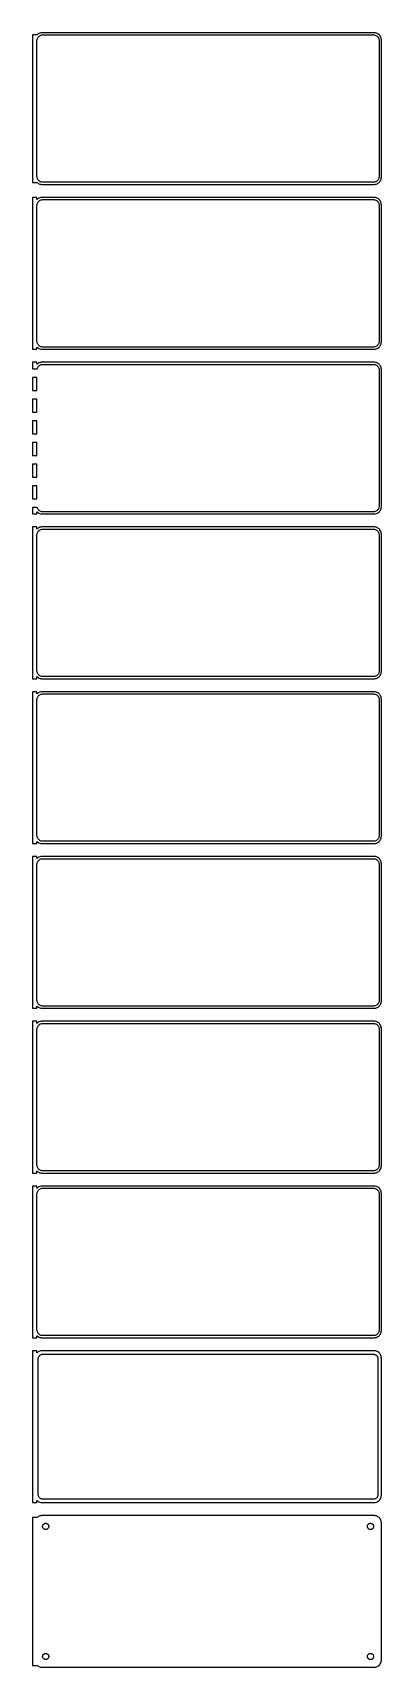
# Model space of a CAD drawing. Header units: metres. Extents: x -122 to 120, y 1088 to 2218.
import ezdxf

# ---------------------------------------------------------------- set-up
doc = ezdxf.new("R2010")
doc.units = ezdxf.units.M

msp = doc.modelspace()

# ---------------------------------------------------------------- linework, layer by layer
for p, q in [((-118.5, 2217.06), (-121.5, 2217.06)), ((-121.5, 2217.06), (-121.5, 2114.94)), ((-118.187, 2217.35), (-118.5, 2217.06)), ((-117.679, 2217.72), (-118.187, 2217.35)), ((-117.129, 2218.02), (-117.679, 2217.72)), ((-116.545, 2218.26), (-117.129, 2218.02)), ((-115.937, 2218.41), (-116.545, 2218.26)), ((-116.203, 2216.62), (-115.736, 2216.8)), ((-115.314, 2218.49), (-115.937, 2218.41)), ((-115.736, 2216.8), (-115.25, 2216.93)), ((115.314, 2218.49), (-115.314, 2218.49)), ((-115.25, 2216.93), (-114.751, 2216.99)), ((-114.751, 2216.99), (114.751, 2216.99)), ((114.751, 2216.99), (115.25, 2216.93)), ((115.25, 2216.93), (115.736, 2216.8)), ((115.937, 2218.41), (115.314, 2218.49)), ((115.736, 2216.8), (116.203, 2216.62)), ((116.545, 2218.26), (115.937, 2218.41)), ((117.129, 2218.02), (116.545, 2218.26)), ((117.679, 2217.72), (117.129, 2218.02)), ((118.187, 2217.35), (117.679, 2217.72)), ((118.645, 2216.92), (118.187, 2217.35)), ((119.045, 2216.44), (118.645, 2216.92)), ((-118.5, 2213), (-118.468, 2213.5)), ((-118.5, 2119), (-118.5, 2213)), ((-118.468, 2213.5), (-118.374, 2213.99)), ((-118.374, 2213.99), (-118.219, 2214.47)), ((-118.219, 2214.47), (-118.005, 2214.93)), ((-118.005, 2214.93), (-117.736, 2215.35)), ((-117.736, 2215.35), (-117.416, 2215.74)), ((-117.416, 2215.74), (-117.05, 2216.08)), ((-117.05, 2216.08), (-116.643, 2216.38)), ((-116.643, 2216.38), (-116.203, 2216.62)), ((116.203, 2216.62), (116.643, 2216.38)), ((116.643, 2216.38), (117.05, 2216.08)), ((117.05, 2216.08), (117.416, 2215.74)), ((117.416, 2215.74), (117.736, 2215.35)), ((117.736, 2215.35), (118.005, 2214.93)), ((118.005, 2214.93), (118.219, 2214.47)), ((118.219, 2214.47), (118.374, 2213.99)), ((118.374, 2213.99), (118.468, 2213.5)), ((118.468, 2213.5), (118.5, 2213)), ((118.5, 2213), (118.5, 2119)), ((119.382, 2215.91), (119.045, 2216.44)), ((119.649, 2215.34), (119.382, 2215.91)), ((119.843, 2214.74), (119.649, 2215.34)), ((119.961, 2214.13), (119.843, 2214.74)), ((120, 2213.5), (119.961, 2214.13)), ((120, 2118.5), (120, 2213.5)), ((-121.5, 2114.94), (-118.5, 2114.94)), ((-118.468, 2118.5), (-118.5, 2119)), ((-118.5, 2114.94), (-118.187, 2114.65)), ((-118.374, 2118.01), (-118.468, 2118.5)), ((-118.219, 2117.53), (-118.374, 2118.01)), ((-118.005, 2117.07), (-118.219, 2117.53)), ((-117.736, 2116.65), (-118.005, 2117.07)), ((-117.416, 2116.26), (-117.736, 2116.65)), ((-117.05, 2115.92), (-117.416, 2116.26)), ((-116.643, 2115.62), (-117.05, 2115.92)), ((-116.203, 2115.38), (-116.643, 2115.62)), ((-115.736, 2115.2), (-116.203, 2115.38)), ((-115.25, 2115.07), (-115.736, 2115.2)), ((-114.751, 2115.01), (-115.25, 2115.07)), ((114.751, 2115.01), (-114.751, 2115.01)), ((115.25, 2115.07), (114.751, 2115.01)), ((115.736, 2115.2), (115.25, 2115.07)), ((116.203, 2115.38), (115.736, 2115.2)), ((116.643, 2115.62), (116.203, 2115.38)), ((117.05, 2115.92), (116.643, 2115.62)), ((117.416, 2116.26), (117.05, 2115.92)), ((117.736, 2116.65), (117.416, 2116.26)), ((118.005, 2117.07), (117.736, 2116.65)), ((118.219, 2117.53), (118.005, 2117.07)), ((118.187, 2114.65), (118.645, 2115.08)), ((118.374, 2118.01), (118.219, 2117.53)), ((118.468, 2118.5), (118.374, 2118.01)), ((118.5, 2119), (118.468, 2118.5)), ((118.645, 2115.08), (119.045, 2115.56)), ((119.045, 2115.56), (119.382, 2116.09)), ((119.382, 2116.09), (119.649, 2116.66)), ((119.649, 2116.66), (119.843, 2117.26)), ((119.843, 2117.26), (119.961, 2117.87)), ((119.961, 2117.87), (120, 2118.5)), ((-118.5, 2104.47), (-121.5, 2104.47)), ((-121.5, 2104.47), (-121.5, 1999.53)), ((-118.5, 2103.06), (-118.5, 2104.47)), ((-118.187, 2114.65), (-117.679, 2114.28)), ((-117.679, 2103.72), (-118.187, 2103.35)), ((-117.679, 2114.28), (-117.129, 2113.98)), ((-117.129, 2104.02), (-117.679, 2103.72)), ((-117.129, 2113.98), (-116.545, 2113.74)), ((-116.545, 2104.26), (-117.129, 2104.02)), ((-116.545, 2113.74), (-115.937, 2113.59)), ((-115.937, 2104.41), (-116.545, 2104.26)), ((-115.937, 2113.59), (-115.314, 2113.51)), ((-115.314, 2104.49), (-115.937, 2104.41)), ((-115.314, 2113.51), (115.314, 2113.51)), ((115.314, 2104.49), (-115.314, 2104.49)), ((115.314, 2113.51), (115.937, 2113.59)), ((115.937, 2104.41), (115.314, 2104.49)), ((115.937, 2113.59), (116.545, 2113.74)), ((116.545, 2104.26), (115.937, 2104.41)), ((116.545, 2113.74), (117.129, 2113.98)), ((117.129, 2104.02), (116.545, 2104.26)), ((117.129, 2113.98), (117.679, 2114.28)), ((117.679, 2103.72), (117.129, 2104.02)), ((117.679, 2114.28), (118.187, 2114.65)), ((118.187, 2103.35), (117.679, 2103.72)), ((-118.187, 2103.35), (-118.5, 2103.06)), ((-118.5, 2099), (-118.468, 2099.5)), ((-118.5, 2005), (-118.5, 2099)), ((-118.468, 2099.5), (-118.374, 2099.99)), ((-118.374, 2099.99), (-118.219, 2100.47)), ((-118.219, 2100.47), (-118.005, 2100.93)), ((-118.005, 2100.93), (-117.736, 2101.35)), ((-117.736, 2101.35), (-117.416, 2101.74)), ((-117.416, 2101.74), (-117.05, 2102.08)), ((-117.05, 2102.08), (-116.643, 2102.38)), ((-116.643, 2102.38), (-116.203, 2102.62)), ((-116.203, 2102.62), (-115.736, 2102.8)), ((-115.736, 2102.8), (-115.25, 2102.93)), ((-115.25, 2102.93), (-114.751, 2102.99)), ((-114.751, 2102.99), (114.751, 2102.99)), ((114.751, 2102.99), (115.25, 2102.93)), ((115.25, 2102.93), (115.736, 2102.8)), ((115.736, 2102.8), (116.203, 2102.62)), ((116.203, 2102.62), (116.643, 2102.38)), ((116.643, 2102.38), (117.05, 2102.08)), ((117.05, 2102.08), (117.416, 2101.74)), ((117.416, 2101.74), (117.736, 2101.35)), ((117.736, 2101.35), (118.005, 2100.93)), ((118.005, 2100.93), (118.219, 2100.47)), ((118.645, 2102.92), (118.187, 2103.35)), ((118.219, 2100.47), (118.374, 2099.99)), ((118.374, 2099.99), (118.468, 2099.5)), ((118.468, 2099.5), (118.5, 2099)), ((118.5, 2099), (118.5, 2005)), ((119.045, 2102.44), (118.645, 2102.92)), ((119.382, 2101.91), (119.045, 2102.44)), ((119.649, 2101.34), (119.382, 2101.91)), ((119.843, 2100.74), (119.649, 2101.34)), ((119.961, 2100.13), (119.843, 2100.74)), ((120, 2099.5), (119.961, 2100.13)), ((120, 2004.5), (120, 2099.5)), ((-118.468, 2004.5), (-118.5, 2005)), ((-118.374, 2004.01), (-118.468, 2004.5)), ((-118.219, 2003.53), (-118.374, 2004.01)), ((-118.005, 2003.07), (-118.219, 2003.53)), ((-117.736, 2002.65), (-118.005, 2003.07)), ((-117.416, 2002.26), (-117.736, 2002.65)), ((-117.05, 2001.92), (-117.416, 2002.26)), ((-116.643, 2001.62), (-117.05, 2001.92)), ((117.05, 2001.92), (116.643, 2001.62)), ((117.416, 2002.26), (117.05, 2001.92)), ((117.736, 2002.65), (117.416, 2002.26)), ((118.005, 2003.07), (117.736, 2002.65)), ((118.219, 2003.53), (118.005, 2003.07)), ((118.374, 2004.01), (118.219, 2003.53)), ((118.468, 2004.5), (118.374, 2004.01)), ((118.5, 2005), (118.468, 2004.5)), ((119.045, 2001.56), (119.382, 2002.09)), ((119.382, 2002.09), (119.649, 2002.66)), ((119.649, 2002.66), (119.843, 2003.26)), ((119.843, 2003.26), (119.961, 2003.87)), ((119.961, 2003.87), (120, 2004.5)), ((-121.5, 1999.53), (-118.5, 1999.53)), ((-118.5, 1999.53), (-118.5, 2000.94)), ((-118.5, 2000.94), (-118.187, 2000.65)), ((-118.187, 2000.65), (-117.679, 2000.28)), ((-117.679, 2000.28), (-117.129, 1999.98)), ((-117.129, 1999.98), (-116.545, 1999.74)), ((-116.203, 2001.38), (-116.643, 2001.62)), ((-116.545, 1999.74), (-115.937, 1999.59)), ((-115.736, 2001.2), (-116.203, 2001.38)), ((-115.937, 1999.59), (-115.314, 1999.51)), ((-115.25, 2001.07), (-115.736, 2001.2)), ((-115.314, 1999.51), (115.314, 1999.51)), ((-114.751, 2001.01), (-115.25, 2001.07)), ((114.751, 2001.01), (-114.751, 2001.01)), ((115.25, 2001.07), (114.751, 2001.01)), ((115.736, 2001.2), (115.25, 2001.07)), ((115.314, 1999.51), (115.937, 1999.59)), ((116.203, 2001.38), (115.736, 2001.2)), ((115.937, 1999.59), (116.545, 1999.74)), ((116.643, 2001.62), (116.203, 2001.38)), ((116.545, 1999.74), (117.129, 1999.98)), ((117.129, 1999.98), (117.679, 2000.28)), ((117.679, 2000.28), (118.187, 2000.65)), ((118.187, 2000.65), (118.645, 2001.08)), ((118.645, 2001.08), (119.045, 2001.56)), ((-118.5, 1990.49), (-121.5, 1990.49)), ((-121.5, 1990.49), (-121.5, 1985.99)), ((-121.5, 1985.99), (-118.374, 1985.99)), ((-118.5, 1980.01), (-121.5, 1980.01)), ((-121.5, 1980.01), (-121.5, 1970.99)), ((-118.5, 1989.06), (-118.5, 1990.49)), ((-118.187, 1989.35), (-118.5, 1989.06)), ((-118.5, 1970.99), (-118.5, 1980.01)), ((-118.374, 1985.99), (-118.219, 1986.47)), ((-118.374, 1985.99), (-118.374, 1985.99)), ((-118.219, 1986.47), (-118.005, 1986.93)), ((-117.679, 1989.72), (-118.187, 1989.35)), ((-118.005, 1986.93), (-117.736, 1987.35)), ((-117.736, 1987.35), (-117.416, 1987.74)), ((-117.129, 1990.02), (-117.679, 1989.72)), ((-117.416, 1987.74), (-117.05, 1988.08)), ((-116.545, 1990.26), (-117.129, 1990.02)), ((-117.05, 1988.08), (-116.643, 1988.38)), ((-116.643, 1988.38), (-116.203, 1988.62)), ((-115.937, 1990.41), (-116.545, 1990.26)), ((-116.203, 1988.62), (-115.736, 1988.8)), ((-115.314, 1990.49), (-115.937, 1990.41)), ((-115.736, 1988.8), (-115.25, 1988.93)), ((115.314, 1990.49), (-115.314, 1990.49)), ((-115.25, 1988.93), (-114.751, 1988.99)), ((-114.751, 1988.99), (114.751, 1988.99)), ((114.751, 1988.99), (115.25, 1988.93)), ((115.25, 1988.93), (115.736, 1988.8)), ((115.937, 1990.41), (115.314, 1990.49)), ((115.736, 1988.8), (116.203, 1988.62)), ((116.545, 1990.26), (115.937, 1990.41)), ((116.203, 1988.62), (116.643, 1988.38)), ((117.129, 1990.02), (116.545, 1990.26)), ((116.643, 1988.38), (117.05, 1988.08)), ((117.05, 1988.08), (117.416, 1987.74)), ((117.679, 1989.72), (117.129, 1990.02)), ((117.416, 1987.74), (117.736, 1987.35)), ((118.187, 1989.35), (117.679, 1989.72)), ((117.736, 1987.35), (118.005, 1986.93)), ((118.005, 1986.93), (118.219, 1986.47)), ((118.645, 1988.92), (118.187, 1989.35)), ((118.219, 1986.47), (118.374, 1985.99)), ((118.374, 1985.99), (118.468, 1985.5)), ((118.468, 1985.5), (118.5, 1985)), ((118.5, 1985), (118.5, 1891)), ((119.045, 1988.44), (118.645, 1988.92)), ((119.382, 1987.91), (119.045, 1988.44)), ((119.649, 1987.34), (119.382, 1987.91)), ((119.843, 1986.74), (119.649, 1987.34)), ((119.961, 1986.13), (119.843, 1986.74)), ((120, 1985.5), (119.961, 1986.13)), ((120, 1890.5), (120, 1985.5)), ((-121.5, 1970.99), (-118.5, 1970.99)), ((-118.5, 1965.01), (-121.5, 1965.01)), ((-121.5, 1965.01), (-121.5, 1955.99)), ((-118.5, 1955.99), (-118.5, 1965.01)), ((-121.5, 1955.99), (-118.5, 1955.99)), ((-118.5, 1950.01), (-121.5, 1950.01)), ((-121.5, 1950.01), (-121.5, 1940.99)), ((-118.5, 1940.99), (-118.5, 1950.01)), ((-121.5, 1940.99), (-118.5, 1940.99)), ((-118.5, 1935.01), (-121.5, 1935.01)), ((-121.5, 1935.01), (-121.5, 1925.99)), ((-118.5, 1925.99), (-118.5, 1935.01)), ((-121.5, 1925.99), (-118.5, 1925.99)), ((-118.5, 1920.01), (-121.5, 1920.01)), ((-121.5, 1920.01), (-121.5, 1910.99)), ((-118.5, 1910.99), (-118.5, 1920.01)), ((-121.5, 1910.99), (-118.5, 1910.99)), ((-118.5, 1905.01), (-121.5, 1905.01)), ((-121.5, 1905.01), (-121.5, 1895.99)), ((-118.5, 1895.99), (-118.5, 1905.01)), ((-121.5, 1895.99), (-118.5, 1895.99)), ((-118.374, 1890.01), (-121.5, 1890.01)), ((-121.5, 1890.01), (-121.5, 1885.51)), ((-118.219, 1889.53), (-118.374, 1890.01)), ((-118.374, 1890.01), (-118.374, 1890.01)), ((-118.005, 1889.07), (-118.219, 1889.53)), ((-117.736, 1888.65), (-118.005, 1889.07)), ((118.005, 1889.07), (117.736, 1888.65)), ((118.219, 1889.53), (118.005, 1889.07)), ((118.374, 1890.01), (118.219, 1889.53)), ((118.468, 1890.5), (118.374, 1890.01)), ((118.5, 1891), (118.468, 1890.5)), ((119.649, 1888.66), (119.843, 1889.26)), ((119.843, 1889.26), (119.961, 1889.87)), ((119.961, 1889.87), (120, 1890.5)), ((-121.5, 1885.51), (-118.5, 1885.51)), ((-118.5, 1886.94), (-118.187, 1886.65)), ((-118.5, 1885.51), (-118.5, 1886.94)), ((-118.187, 1886.65), (-117.679, 1886.28)), ((-117.416, 1888.26), (-117.736, 1888.65)), ((-117.679, 1886.28), (-117.129, 1885.98)), ((-117.05, 1887.92), (-117.416, 1888.26)), ((-117.129, 1885.98), (-116.545, 1885.74)), ((-116.643, 1887.62), (-117.05, 1887.92)), ((-116.203, 1887.38), (-116.643, 1887.62)), ((-116.545, 1885.74), (-115.937, 1885.59)), ((-115.736, 1887.2), (-116.203, 1887.38)), ((-115.937, 1885.59), (-115.314, 1885.51)), ((-115.25, 1887.07), (-115.736, 1887.2)), ((-115.314, 1885.51), (115.314, 1885.51)), ((-114.751, 1887.01), (-115.25, 1887.07)), ((114.751, 1887.01), (-114.751, 1887.01)), ((115.25, 1887.07), (114.751, 1887.01)), ((115.736, 1887.2), (115.25, 1887.07)), ((115.314, 1885.51), (115.937, 1885.59)), ((116.203, 1887.38), (115.736, 1887.2)), ((115.937, 1885.59), (116.545, 1885.74)), ((116.643, 1887.62), (116.203, 1887.38)), ((116.545, 1885.74), (117.129, 1885.98)), ((117.05, 1887.92), (116.643, 1887.62)), ((117.416, 1888.26), (117.05, 1887.92)), ((117.129, 1885.98), (117.679, 1886.28)), ((117.736, 1888.65), (117.416, 1888.26)), ((117.679, 1886.28), (118.187, 1886.65)), ((118.187, 1886.65), (118.645, 1887.08)), ((118.645, 1887.08), (119.045, 1887.56)), ((119.045, 1887.56), (119.382, 1888.09)), ((119.382, 1888.09), (119.649, 1888.66)), ((-118.5, 1876.49), (-121.5, 1876.49)), ((-121.5, 1876.49), (-121.5, 1771.51)), ((-118.5, 1875.06), (-118.5, 1876.49)), ((-118.187, 1875.35), (-118.5, 1875.06)), ((-118.5, 1871), (-118.468, 1871.5)), ((-118.5, 1777), (-118.5, 1871)), ((-118.468, 1871.5), (-118.374, 1871.99)), ((-118.374, 1871.99), (-118.219, 1872.47)), ((-118.219, 1872.47), (-118.005, 1872.93)), ((-117.679, 1875.72), (-118.187, 1875.35)), ((-118.005, 1872.93), (-117.736, 1873.35)), ((-117.736, 1873.35), (-117.416, 1873.74)), ((-117.129, 1876.02), (-117.679, 1875.72)), ((-117.416, 1873.74), (-117.05, 1874.08)), ((-116.545, 1876.26), (-117.129, 1876.02)), ((-117.05, 1874.08), (-116.643, 1874.38)), ((-116.643, 1874.38), (-116.203, 1874.62)), ((-115.937, 1876.41), (-116.545, 1876.26)), ((-116.203, 1874.62), (-115.736, 1874.8)), ((-115.314, 1876.49), (-115.937, 1876.41)), ((-115.736, 1874.8), (-115.25, 1874.93)), ((115.314, 1876.49), (-115.314, 1876.49)), ((-115.25, 1874.93), (-114.751, 1874.99)), ((-114.751, 1874.99), (114.751, 1874.99)), ((114.751, 1874.99), (115.25, 1874.93)), ((115.25, 1874.93), (115.736, 1874.8)), ((115.937, 1876.41), (115.314, 1876.49)), ((115.736, 1874.8), (116.203, 1874.62)), ((116.545, 1876.26), (115.937, 1876.41)), ((116.203, 1874.62), (116.643, 1874.38)), ((117.129, 1876.02), (116.545, 1876.26)), ((116.643, 1874.38), (117.05, 1874.08)), ((117.05, 1874.08), (117.416, 1873.74)), ((117.679, 1875.72), (117.129, 1876.02)), ((117.416, 1873.74), (117.736, 1873.35)), ((118.187, 1875.35), (117.679, 1875.72)), ((117.736, 1873.35), (118.005, 1872.93)), ((118.005, 1872.93), (118.219, 1872.47)), ((118.645, 1874.92), (118.187, 1875.35)), ((118.219, 1872.47), (118.374, 1871.99)), ((118.374, 1871.99), (118.468, 1871.5)), ((118.468, 1871.5), (118.5, 1871)), ((118.5, 1871), (118.5, 1777)), ((119.045, 1874.44), (118.645, 1874.92)), ((119.382, 1873.91), (119.045, 1874.44)), ((119.649, 1873.34), (119.382, 1873.91)), ((119.843, 1872.74), (119.649, 1873.34)), ((119.961, 1872.13), (119.843, 1872.74)), ((120, 1871.5), (119.961, 1872.13)), ((120, 1776.5), (120, 1871.5)), ((-118.468, 1776.5), (-118.5, 1777)), ((-118.374, 1776.01), (-118.468, 1776.5)), ((-118.219, 1775.53), (-118.374, 1776.01)), ((118.374, 1776.01), (118.219, 1775.53)), ((118.468, 1776.5), (118.374, 1776.01)), ((118.5, 1777), (118.468, 1776.5)), ((119.843, 1775.26), (119.961, 1775.87)), ((119.961, 1775.87), (120, 1776.5)), ((-121.5, 1771.51), (-118.5, 1771.51)), ((-118.5, 1772.94), (-118.187, 1772.65)), ((-118.5, 1771.51), (-118.5, 1772.94)), ((-118.005, 1775.07), (-118.219, 1775.53)), ((-118.187, 1772.65), (-117.679, 1772.28)), ((-117.736, 1774.65), (-118.005, 1775.07)), ((-117.416, 1774.26), (-117.736, 1774.65)), ((-117.679, 1772.28), (-117.129, 1771.98)), ((-117.05, 1773.92), (-117.416, 1774.26)), ((-117.129, 1771.98), (-116.545, 1771.74)), ((-116.643, 1773.62), (-117.05, 1773.92)), ((-116.203, 1773.38), (-116.643, 1773.62)), ((-116.545, 1771.74), (-115.937, 1771.59)), ((-115.736, 1773.2), (-116.203, 1773.38)), ((-115.937, 1771.59), (-115.314, 1771.51)), ((-115.25, 1773.07), (-115.736, 1773.2)), ((-115.314, 1771.51), (115.314, 1771.51)), ((-114.751, 1773.01), (-115.25, 1773.07)), ((114.751, 1773.01), (-114.751, 1773.01)), ((115.25, 1773.07), (114.751, 1773.01)), ((115.736, 1773.2), (115.25, 1773.07)), ((115.314, 1771.51), (115.937, 1771.59)), ((116.203, 1773.38), (115.736, 1773.2)), ((115.937, 1771.59), (116.545, 1771.74)), ((116.643, 1773.62), (116.203, 1773.38)), ((116.545, 1771.74), (117.129, 1771.98)), ((117.05, 1773.92), (116.643, 1773.62)), ((117.416, 1774.26), (117.05, 1773.92)), ((117.129, 1771.98), (117.679, 1772.28)), ((117.736, 1774.65), (117.416, 1774.26)), ((117.679, 1772.28), (118.187, 1772.65)), ((118.005, 1775.07), (117.736, 1774.65)), ((118.219, 1775.53), (118.005, 1775.07)), ((118.187, 1772.65), (118.645, 1773.08)), ((118.645, 1773.08), (119.045, 1773.56)), ((119.045, 1773.56), (119.382, 1774.09)), ((119.382, 1774.09), (119.649, 1774.66)), ((119.649, 1774.66), (119.843, 1775.26)), ((-118.5, 1762.49), (-121.5, 1762.49)), ((-121.5, 1762.49), (-121.5, 1657.51)), ((-118.5, 1761.06), (-118.5, 1762.49)), ((-118.187, 1761.35), (-118.5, 1761.06)), ((-118.5, 1757), (-118.468, 1757.5)), ((-118.5, 1663), (-118.5, 1757)), ((-118.468, 1757.5), (-118.374, 1757.99)), ((-118.374, 1757.99), (-118.219, 1758.47)), ((-118.219, 1758.47), (-118.005, 1758.93)), ((-117.679, 1761.72), (-118.187, 1761.35)), ((-118.005, 1758.93), (-117.736, 1759.35)), ((-117.736, 1759.35), (-117.416, 1759.74)), ((-117.129, 1762.02), (-117.679, 1761.72)), ((-117.416, 1759.74), (-117.05, 1760.08)), ((-116.545, 1762.26), (-117.129, 1762.02)), ((-117.05, 1760.08), (-116.643, 1760.38)), ((-116.643, 1760.38), (-116.203, 1760.62)), ((-115.937, 1762.41), (-116.545, 1762.26)), ((-116.203, 1760.62), (-115.736, 1760.8)), ((-115.314, 1762.49), (-115.937, 1762.41)), ((-115.736, 1760.8), (-115.25, 1760.93)), ((115.314, 1762.49), (-115.314, 1762.49)), ((-115.25, 1760.93), (-114.751, 1760.99)), ((-114.751, 1760.99), (114.751, 1760.99)), ((114.751, 1760.99), (115.25, 1760.93)), ((115.25, 1760.93), (115.736, 1760.8)), ((115.937, 1762.41), (115.314, 1762.49)), ((115.736, 1760.8), (116.203, 1760.62)), ((116.545, 1762.26), (115.937, 1762.41)), ((116.203, 1760.62), (116.643, 1760.38)), ((117.129, 1762.02), (116.545, 1762.26)), ((116.643, 1760.38), (117.05, 1760.08)), ((117.05, 1760.08), (117.416, 1759.74)), ((117.679, 1761.72), (117.129, 1762.02)), ((117.416, 1759.74), (117.736, 1759.35)), ((118.187, 1761.35), (117.679, 1761.72)), ((117.736, 1759.35), (118.005, 1758.93)), ((118.005, 1758.93), (118.219, 1758.47)), ((118.645, 1760.92), (118.187, 1761.35)), ((118.219, 1758.47), (118.374, 1757.99)), ((118.374, 1757.99), (118.468, 1757.5)), ((118.468, 1757.5), (118.5, 1757)), ((118.5, 1757), (118.5, 1663)), ((119.045, 1760.44), (118.645, 1760.92)), ((119.382, 1759.91), (119.045, 1760.44)), ((119.649, 1759.34), (119.382, 1759.91)), ((119.843, 1758.74), (119.649, 1759.34)), ((119.961, 1758.13), (119.843, 1758.74)), ((120, 1757.5), (119.961, 1758.13)), ((120, 1662.5), (120, 1757.5)), ((-118.468, 1662.5), (-118.5, 1663)), ((118.5, 1663), (118.468, 1662.5)), ((-121.5, 1657.51), (-118.5, 1657.51)), ((-118.5, 1658.94), (-118.187, 1658.65)), ((-118.5, 1657.51), (-118.5, 1658.94)), ((-118.374, 1662.01), (-118.468, 1662.5)), ((-118.219, 1661.53), (-118.374, 1662.01)), ((-118.005, 1661.07), (-118.219, 1661.53)), ((-118.187, 1658.65), (-117.679, 1658.28)), ((-117.736, 1660.65), (-118.005, 1661.07)), ((-117.416, 1660.26), (-117.736, 1660.65)), ((-117.679, 1658.28), (-117.129, 1657.98)), ((-117.05, 1659.92), (-117.416, 1660.26)), ((-117.129, 1657.98), (-116.545, 1657.74)), ((-116.643, 1659.62), (-117.05, 1659.92)), ((-116.203, 1659.38), (-116.643, 1659.62)), ((-116.545, 1657.74), (-115.937, 1657.59)), ((-115.736, 1659.2), (-116.203, 1659.38)), ((-115.937, 1657.59), (-115.314, 1657.51)), ((-115.25, 1659.07), (-115.736, 1659.2)), ((-115.314, 1657.51), (115.314, 1657.51)), ((-114.751, 1659.01), (-115.25, 1659.07)), ((114.751, 1659.01), (-114.751, 1659.01)), ((115.25, 1659.07), (114.751, 1659.01)), ((115.736, 1659.2), (115.25, 1659.07)), ((115.314, 1657.51), (115.937, 1657.59)), ((116.203, 1659.38), (115.736, 1659.2)), ((115.937, 1657.59), (116.545, 1657.74)), ((116.643, 1659.62), (116.203, 1659.38)), ((116.545, 1657.74), (117.129, 1657.98)), ((117.05, 1659.92), (116.643, 1659.62)), ((117.416, 1660.26), (117.05, 1659.92)), ((117.129, 1657.98), (117.679, 1658.28)), ((117.736, 1660.65), (117.416, 1660.26)), ((117.679, 1658.28), (118.187, 1658.65)), ((118.005, 1661.07), (117.736, 1660.65)), ((118.219, 1661.53), (118.005, 1661.07)), ((118.187, 1658.65), (118.645, 1659.08)), ((118.374, 1662.01), (118.219, 1661.53)), ((118.468, 1662.5), (118.374, 1662.01)), ((118.645, 1659.08), (119.045, 1659.56)), ((119.045, 1659.56), (119.382, 1660.09)), ((119.382, 1660.09), (119.649, 1660.66)), ((119.649, 1660.66), (119.843, 1661.26)), ((119.843, 1661.26), (119.961, 1661.87)), ((119.961, 1661.87), (120, 1662.5)), ((-118.5, 1648.49), (-121.5, 1648.49)), ((-121.5, 1648.49), (-121.5, 1543.51)), ((-118.5, 1647.06), (-118.5, 1648.49)), ((-118.187, 1647.35), (-118.5, 1647.06)), ((-118.5, 1643), (-118.468, 1643.5)), ((-118.5, 1549), (-118.5, 1643)), ((-118.468, 1643.5), (-118.374, 1643.99)), ((-118.374, 1643.99), (-118.219, 1644.47)), ((-118.219, 1644.47), (-118.005, 1644.93)), ((-117.679, 1647.72), (-118.187, 1647.35)), ((-118.005, 1644.93), (-117.736, 1645.35)), ((-117.736, 1645.35), (-117.416, 1645.74)), ((-117.129, 1648.02), (-117.679, 1647.72)), ((-117.416, 1645.74), (-117.05, 1646.08)), ((-116.545, 1648.26), (-117.129, 1648.02)), ((-117.05, 1646.08), (-116.643, 1646.38)), ((-116.643, 1646.38), (-116.203, 1646.62)), ((-115.937, 1648.41), (-116.545, 1648.26)), ((-116.203, 1646.62), (-115.736, 1646.8)), ((-115.314, 1648.49), (-115.937, 1648.41)), ((-115.736, 1646.8), (-115.25, 1646.93)), ((115.314, 1648.49), (-115.314, 1648.49)), ((-115.25, 1646.93), (-114.751, 1646.99)), ((-114.751, 1646.99), (114.751, 1646.99)), ((114.751, 1646.99), (115.25, 1646.93)), ((115.25, 1646.93), (115.736, 1646.8)), ((115.937, 1648.41), (115.314, 1648.49)), ((115.736, 1646.8), (116.203, 1646.62)), ((116.545, 1648.26), (115.937, 1648.41)), ((116.203, 1646.62), (116.643, 1646.38)), ((117.129, 1648.02), (116.545, 1648.26)), ((116.643, 1646.38), (117.05, 1646.08)), ((117.05, 1646.08), (117.416, 1645.74)), ((117.679, 1647.72), (117.129, 1648.02)), ((117.416, 1645.74), (117.736, 1645.35)), ((118.187, 1647.35), (117.679, 1647.72)), ((117.736, 1645.35), (118.005, 1644.93)), ((118.005, 1644.93), (118.219, 1644.47)), ((118.645, 1646.92), (118.187, 1647.35)), ((118.219, 1644.47), (118.374, 1643.99)), ((118.374, 1643.99), (118.468, 1643.5)), ((118.468, 1643.5), (118.5, 1643)), ((118.5, 1643), (118.5, 1549)), ((119.045, 1646.44), (118.645, 1646.92)), ((119.382, 1645.91), (119.045, 1646.44)), ((119.649, 1645.34), (119.382, 1645.91)), ((119.843, 1644.74), (119.649, 1645.34)), ((119.961, 1644.13), (119.843, 1644.74)), ((120, 1643.5), (119.961, 1644.13)), ((120, 1548.5), (120, 1643.5)), ((-121.5, 1543.51), (-118.5, 1543.51)), ((-118.468, 1548.5), (-118.5, 1549)), ((-118.5, 1544.94), (-118.187, 1544.65)), ((-118.5, 1543.51), (-118.5, 1544.94)), ((-118.374, 1548.01), (-118.468, 1548.5)), ((-118.219, 1547.53), (-118.374, 1548.01)), ((-118.005, 1547.07), (-118.219, 1547.53)), ((-118.187, 1544.65), (-117.679, 1544.28)), ((-117.736, 1546.65), (-118.005, 1547.07)), ((-117.416, 1546.26), (-117.736, 1546.65)), ((-117.679, 1544.28), (-117.129, 1543.98)), ((-117.05, 1545.92), (-117.416, 1546.26)), ((-117.129, 1543.98), (-116.545, 1543.74)), ((-116.643, 1545.62), (-117.05, 1545.92)), ((-116.203, 1545.38), (-116.643, 1545.62)), ((-116.545, 1543.74), (-115.937, 1543.59)), ((-115.736, 1545.2), (-116.203, 1545.38)), ((-115.937, 1543.59), (-115.314, 1543.51)), ((-115.25, 1545.07), (-115.736, 1545.2)), ((-115.314, 1543.51), (115.314, 1543.51)), ((-114.751, 1545.01), (-115.25, 1545.07)), ((114.751, 1545.01), (-114.751, 1545.01)), ((115.25, 1545.07), (114.751, 1545.01)), ((115.736, 1545.2), (115.25, 1545.07)), ((115.314, 1543.51), (115.937, 1543.59)), ((116.203, 1545.38), (115.736, 1545.2)), ((115.937, 1543.59), (116.545, 1543.74)), ((116.643, 1545.62), (116.203, 1545.38)), ((116.545, 1543.74), (117.129, 1543.98)), ((117.05, 1545.92), (116.643, 1545.62)), ((117.416, 1546.26), (117.05, 1545.92)), ((117.129, 1543.98), (117.679, 1544.28)), ((117.736, 1546.65), (117.416, 1546.26)), ((117.679, 1544.28), (118.187, 1544.65)), ((118.005, 1547.07), (117.736, 1546.65)), ((118.219, 1547.53), (118.005, 1547.07)), ((118.187, 1544.65), (118.645, 1545.08)), ((118.374, 1548.01), (118.219, 1547.53)), ((118.468, 1548.5), (118.374, 1548.01)), ((118.5, 1549), (118.468, 1548.5)), ((118.645, 1545.08), (119.045, 1545.56)), ((119.045, 1545.56), (119.382, 1546.09)), ((119.382, 1546.09), (119.649, 1546.66)), ((119.649, 1546.66), (119.843, 1547.26)), ((119.843, 1547.26), (119.961, 1547.87)), ((119.961, 1547.87), (120, 1548.5)), ((-118.5, 1534.49), (-121.5, 1534.49)), ((-121.5, 1534.49), (-121.5, 1429.51)), ((-118.5, 1533.06), (-118.5, 1534.49)), ((-118.187, 1533.35), (-118.5, 1533.06)), ((-118.5, 1529), (-118.468, 1529.5)), ((-118.5, 1435), (-118.5, 1529)), ((-118.468, 1529.5), (-118.374, 1529.99)), ((-118.374, 1529.99), (-118.219, 1530.47)), ((-118.219, 1530.47), (-118.005, 1530.93)), ((-117.679, 1533.72), (-118.187, 1533.35)), ((-118.005, 1530.93), (-117.736, 1531.35)), ((-117.736, 1531.35), (-117.416, 1531.74)), ((-117.129, 1534.02), (-117.679, 1533.72)), ((-117.416, 1531.74), (-117.05, 1532.08)), ((-116.545, 1534.26), (-117.129, 1534.02)), ((-117.05, 1532.08), (-116.643, 1532.38)), ((-116.643, 1532.38), (-116.203, 1532.62)), ((-115.937, 1534.41), (-116.545, 1534.26)), ((-116.203, 1532.62), (-115.736, 1532.8)), ((-115.314, 1534.49), (-115.937, 1534.41)), ((-115.736, 1532.8), (-115.25, 1532.93)), ((115.314, 1534.49), (-115.314, 1534.49)), ((-115.25, 1532.93), (-114.751, 1532.99)), ((-114.751, 1532.99), (114.751, 1532.99)), ((114.751, 1532.99), (115.25, 1532.93)), ((115.25, 1532.93), (115.736, 1532.8)), ((115.937, 1534.41), (115.314, 1534.49)), ((115.736, 1532.8), (116.203, 1532.62)), ((116.545, 1534.26), (115.937, 1534.41)), ((116.203, 1532.62), (116.643, 1532.38)), ((117.129, 1534.02), (116.545, 1534.26)), ((116.643, 1532.38), (117.05, 1532.08)), ((117.05, 1532.08), (117.416, 1531.74)), ((117.679, 1533.72), (117.129, 1534.02)), ((117.416, 1531.74), (117.736, 1531.35)), ((118.187, 1533.35), (117.679, 1533.72)), ((117.736, 1531.35), (118.005, 1530.93)), ((118.005, 1530.93), (118.219, 1530.47)), ((118.645, 1532.92), (118.187, 1533.35)), ((118.219, 1530.47), (118.374, 1529.99)), ((118.374, 1529.99), (118.468, 1529.5)), ((118.468, 1529.5), (118.5, 1529)), ((118.5, 1529), (118.5, 1435)), ((119.045, 1532.44), (118.645, 1532.92)), ((119.382, 1531.91), (119.045, 1532.44)), ((119.649, 1531.34), (119.382, 1531.91)), ((119.843, 1530.74), (119.649, 1531.34)), ((119.961, 1530.13), (119.843, 1530.74)), ((120, 1529.5), (119.961, 1530.13)), ((120, 1434.5), (120, 1529.5)), ((-121.5, 1429.51), (-118.5, 1429.51)), ((-118.468, 1434.5), (-118.5, 1435)), ((-118.5, 1430.94), (-118.187, 1430.65)), ((-118.5, 1429.51), (-118.5, 1430.94)), ((-118.374, 1434.01), (-118.468, 1434.5)), ((-118.219, 1433.53), (-118.374, 1434.01)), ((-118.005, 1433.07), (-118.219, 1433.53)), ((-118.187, 1430.65), (-117.679, 1430.28)), ((-117.736, 1432.65), (-118.005, 1433.07)), ((-117.416, 1432.26), (-117.736, 1432.65)), ((-117.679, 1430.28), (-117.129, 1429.98)), ((-117.05, 1431.92), (-117.416, 1432.26)), ((-117.129, 1429.98), (-116.545, 1429.74)), ((-116.643, 1431.62), (-117.05, 1431.92)), ((-116.203, 1431.38), (-116.643, 1431.62)), ((-116.545, 1429.74), (-115.937, 1429.59)), ((-115.736, 1431.2), (-116.203, 1431.38)), ((-115.937, 1429.59), (-115.314, 1429.51)), ((-115.25, 1431.07), (-115.736, 1431.2)), ((-115.314, 1429.51), (115.314, 1429.51)), ((-114.751, 1431.01), (-115.25, 1431.07)), ((114.751, 1431.01), (-114.751, 1431.01)), ((115.25, 1431.07), (114.751, 1431.01)), ((115.736, 1431.2), (115.25, 1431.07)), ((115.314, 1429.51), (115.937, 1429.59)), ((116.203, 1431.38), (115.736, 1431.2)), ((115.937, 1429.59), (116.545, 1429.74)), ((116.643, 1431.62), (116.203, 1431.38)), ((116.545, 1429.74), (117.129, 1429.98)), ((117.05, 1431.92), (116.643, 1431.62)), ((117.416, 1432.26), (117.05, 1431.92)), ((117.129, 1429.98), (117.679, 1430.28)), ((117.736, 1432.65), (117.416, 1432.26)), ((117.679, 1430.28), (118.187, 1430.65)), ((118.005, 1433.07), (117.736, 1432.65)), ((118.219, 1433.53), (118.005, 1433.07)), ((118.187, 1430.65), (118.645, 1431.08)), ((118.374, 1434.01), (118.219, 1433.53)), ((118.468, 1434.5), (118.374, 1434.01)), ((118.5, 1435), (118.468, 1434.5)), ((118.645, 1431.08), (119.045, 1431.56)), ((119.045, 1431.56), (119.382, 1432.09)), ((119.382, 1432.09), (119.649, 1432.66)), ((119.649, 1432.66), (119.843, 1433.26)), ((119.843, 1433.26), (119.961, 1433.87)), ((119.961, 1433.87), (120, 1434.5)), ((-118.5, 1420.49), (-121.5, 1420.49)), ((-121.5, 1420.49), (-121.5, 1315.51)), ((-118.5, 1419.06), (-118.5, 1420.49)), ((-118.187, 1419.35), (-118.5, 1419.06)), ((-118.5, 1415), (-118.468, 1415.5)), ((-118.5, 1321), (-118.5, 1415)), ((-118.468, 1415.5), (-118.374, 1415.99)), ((-118.374, 1415.99), (-118.219, 1416.47)), ((-118.219, 1416.47), (-118.005, 1416.93)), ((-117.679, 1419.72), (-118.187, 1419.35)), ((-118.005, 1416.93), (-117.736, 1417.35)), ((-117.736, 1417.35), (-117.416, 1417.74)), ((-117.129, 1420.02), (-117.679, 1419.72)), ((-117.416, 1417.74), (-117.05, 1418.08)), ((-116.545, 1420.26), (-117.129, 1420.02)), ((-117.05, 1418.08), (-116.643, 1418.38)), ((-116.643, 1418.38), (-116.203, 1418.62)), ((-115.937, 1420.41), (-116.545, 1420.26)), ((-116.203, 1418.62), (-115.736, 1418.8)), ((-115.314, 1420.49), (-115.937, 1420.41)), ((-115.736, 1418.8), (-115.25, 1418.93)), ((115.314, 1420.49), (-115.314, 1420.49)), ((-115.25, 1418.93), (-114.751, 1418.99)), ((-114.751, 1418.99), (114.751, 1418.99)), ((114.751, 1418.99), (115.25, 1418.93)), ((115.25, 1418.93), (115.736, 1418.8)), ((115.937, 1420.41), (115.314, 1420.49)), ((115.736, 1418.8), (116.203, 1418.62)), ((116.545, 1420.26), (115.937, 1420.41)), ((116.203, 1418.62), (116.643, 1418.38)), ((117.129, 1420.02), (116.545, 1420.26)), ((116.643, 1418.38), (117.05, 1418.08)), ((117.05, 1418.08), (117.416, 1417.74)), ((117.679, 1419.72), (117.129, 1420.02)), ((117.416, 1417.74), (117.736, 1417.35)), ((118.187, 1419.35), (117.679, 1419.72)), ((117.736, 1417.35), (118.005, 1416.93)), ((118.005, 1416.93), (118.219, 1416.47)), ((118.645, 1418.92), (118.187, 1419.35)), ((118.219, 1416.47), (118.374, 1415.99)), ((118.374, 1415.99), (118.468, 1415.5)), ((118.468, 1415.5), (118.5, 1415)), ((118.5, 1415), (118.5, 1321)), ((119.045, 1418.44), (118.645, 1418.92)), ((119.382, 1417.91), (119.045, 1418.44)), ((119.649, 1417.34), (119.382, 1417.91)), ((119.843, 1416.74), (119.649, 1417.34)), ((119.961, 1416.13), (119.843, 1416.74)), ((120, 1415.5), (119.961, 1416.13)), ((120, 1320.5), (120, 1415.5)), ((-121.5, 1315.51), (-118.5, 1315.51)), ((-118.468, 1320.5), (-118.5, 1321)), ((-118.5, 1316.94), (-118.187, 1316.65)), ((-118.5, 1315.51), (-118.5, 1316.94)), ((-118.374, 1320.01), (-118.468, 1320.5)), ((-118.219, 1319.53), (-118.374, 1320.01)), ((-118.005, 1319.07), (-118.219, 1319.53)), ((-118.187, 1316.65), (-117.679, 1316.28)), ((-117.736, 1318.65), (-118.005, 1319.07)), ((-117.416, 1318.26), (-117.736, 1318.65)), ((-117.679, 1316.28), (-117.129, 1315.98)), ((-117.05, 1317.92), (-117.416, 1318.26)), ((-117.129, 1315.98), (-116.545, 1315.74)), ((-116.643, 1317.62), (-117.05, 1317.92)), ((-116.203, 1317.38), (-116.643, 1317.62)), ((-116.545, 1315.74), (-115.937, 1315.59)), ((-115.736, 1317.2), (-116.203, 1317.38)), ((-115.937, 1315.59), (-115.314, 1315.51)), ((-115.25, 1317.07), (-115.736, 1317.2)), ((-115.314, 1315.51), (115.314, 1315.51)), ((-114.751, 1317.01), (-115.25, 1317.07)), ((114.751, 1317.01), (-114.751, 1317.01)), ((115.25, 1317.07), (114.751, 1317.01)), ((115.736, 1317.2), (115.25, 1317.07)), ((115.314, 1315.51), (115.937, 1315.59)), ((116.203, 1317.38), (115.736, 1317.2)), ((115.937, 1315.59), (116.545, 1315.74)), ((116.643, 1317.62), (116.203, 1317.38)), ((116.545, 1315.74), (117.129, 1315.98)), ((117.05, 1317.92), (116.643, 1317.62)), ((117.416, 1318.26), (117.05, 1317.92)), ((117.129, 1315.98), (117.679, 1316.28)), ((117.736, 1318.65), (117.416, 1318.26)), ((117.679, 1316.28), (118.187, 1316.65)), ((118.005, 1319.07), (117.736, 1318.65)), ((118.219, 1319.53), (118.005, 1319.07)), ((118.187, 1316.65), (118.645, 1317.08)), ((118.374, 1320.01), (118.219, 1319.53)), ((118.468, 1320.5), (118.374, 1320.01)), ((118.5, 1321), (118.468, 1320.5)), ((118.645, 1317.08), (119.045, 1317.56)), ((119.045, 1317.56), (119.382, 1318.09)), ((119.382, 1318.09), (119.649, 1318.66)), ((119.649, 1318.66), (119.843, 1319.26)), ((119.843, 1319.26), (119.961, 1319.87)), ((119.961, 1319.87), (120, 1320.5)), ((-118.5, 1306.48), (-121.5, 1306.48)), ((-121.5, 1306.48), (-121.5, 1201.52)), ((-118.5, 1305.06), (-118.5, 1306.48)), ((-118.187, 1305.35), (-118.5, 1305.06)), ((-117.679, 1305.72), (-118.187, 1305.35)), ((-117.129, 1306.02), (-117.679, 1305.72)), ((-117.613, 1301), (-117.588, 1301.39)), ((-117.613, 1207), (-117.613, 1301)), ((-117.588, 1301.39), (-117.515, 1301.77)), ((-117.515, 1301.77), (-117.394, 1302.15)), ((-117.394, 1302.15), (-117.228, 1302.5)), ((-117.228, 1302.5), (-117.018, 1302.83)), ((-116.545, 1306.26), (-117.129, 1306.02)), ((-117.018, 1302.83), (-116.769, 1303.13)), ((-116.769, 1303.13), (-116.484, 1303.4)), ((-115.937, 1306.41), (-116.545, 1306.26)), ((-116.484, 1303.4), (-116.168, 1303.63)), ((-116.168, 1303.63), (-115.825, 1303.82)), ((-115.314, 1306.49), (-115.937, 1306.41)), ((-115.825, 1303.82), (-115.462, 1303.96)), ((-115.462, 1303.96), (-115.083, 1304.06)), ((115.314, 1306.49), (-115.314, 1306.49)), ((-115.083, 1304.06), (-114.695, 1304.11)), ((-114.695, 1304.11), (114.695, 1304.11)), ((114.695, 1304.11), (115.083, 1304.06)), ((115.083, 1304.06), (115.462, 1303.96)), ((115.937, 1306.41), (115.314, 1306.49)), ((115.462, 1303.96), (115.825, 1303.82)), ((115.825, 1303.82), (116.168, 1303.63)), ((116.545, 1306.26), (115.937, 1306.41)), ((116.168, 1303.63), (116.484, 1303.4)), ((116.484, 1303.4), (116.769, 1303.13)), ((117.129, 1306.02), (116.545, 1306.26)), ((116.769, 1303.13), (117.018, 1302.83)), ((117.018, 1302.83), (117.228, 1302.5)), ((117.679, 1305.72), (117.129, 1306.02)), ((117.228, 1302.5), (117.394, 1302.15)), ((117.394, 1302.15), (117.515, 1301.77)), ((117.515, 1301.77), (117.588, 1301.39)), ((117.588, 1301.39), (117.613, 1301)), ((117.613, 1301), (117.613, 1207)), ((118.187, 1305.35), (117.679, 1305.72)), ((118.645, 1304.92), (118.187, 1305.35)), ((119.045, 1304.44), (118.645, 1304.92)), ((119.382, 1303.91), (119.045, 1304.44)), ((119.649, 1303.34), (119.382, 1303.91)), ((119.843, 1302.74), (119.649, 1303.34)), ((119.961, 1302.13), (119.843, 1302.74)), ((120, 1301.5), (119.961, 1302.13)), ((120, 1206.5), (120, 1301.5)), ((-121.5, 1201.52), (-118.5, 1201.52)), ((-118.5, 1201.52), (-118.5, 1202.94)), ((-118.5, 1202.94), (-118.187, 1202.65)), ((-118.187, 1202.65), (-117.679, 1202.28)), ((-117.679, 1202.28), (-117.129, 1201.98)), ((-117.588, 1206.61), (-117.613, 1207)), ((-117.515, 1206.23), (-117.588, 1206.61)), ((-117.394, 1205.85), (-117.515, 1206.23)), ((-117.228, 1205.5), (-117.394, 1205.85)), ((-117.018, 1205.17), (-117.228, 1205.5)), ((-117.129, 1201.98), (-116.545, 1201.74)), ((-116.769, 1204.87), (-117.018, 1205.17)), ((-116.484, 1204.6), (-116.769, 1204.87)), ((-116.545, 1201.74), (-115.937, 1201.59)), ((-116.168, 1204.37), (-116.484, 1204.6)), ((-115.825, 1204.18), (-116.168, 1204.37)), ((-115.937, 1201.59), (-115.314, 1201.51)), ((-115.462, 1204.04), (-115.825, 1204.18)), ((-115.083, 1203.94), (-115.462, 1204.04)), ((-115.314, 1201.51), (115.314, 1201.51)), ((-114.695, 1203.89), (-115.083, 1203.94)), ((114.695, 1203.89), (-114.695, 1203.89)), ((115.083, 1203.94), (114.695, 1203.89)), ((115.462, 1204.04), (115.083, 1203.94)), ((115.314, 1201.51), (115.937, 1201.59)), ((115.825, 1204.18), (115.462, 1204.04)), ((116.168, 1204.37), (115.825, 1204.18)), ((115.937, 1201.59), (116.545, 1201.74)), ((116.484, 1204.6), (116.168, 1204.37)), ((116.769, 1204.87), (116.484, 1204.6)), ((116.545, 1201.74), (117.129, 1201.98)), ((117.018, 1205.17), (116.769, 1204.87)), ((117.228, 1205.5), (117.018, 1205.17)), ((117.129, 1201.98), (117.679, 1202.28)), ((117.394, 1205.85), (117.228, 1205.5)), ((117.515, 1206.23), (117.394, 1205.85)), ((117.588, 1206.61), (117.515, 1206.23)), ((117.613, 1207), (117.588, 1206.61)), ((117.679, 1202.28), (118.187, 1202.65)), ((118.187, 1202.65), (118.645, 1203.08)), ((118.645, 1203.08), (119.045, 1203.56)), ((119.045, 1203.56), (119.382, 1204.09)), ((119.382, 1204.09), (119.649, 1204.66)), ((119.649, 1204.66), (119.843, 1205.26)), ((119.843, 1205.26), (119.961, 1205.87)), ((119.961, 1205.87), (120, 1206.5)), ((-118.5, 1191.15), (-121.5, 1191.15)), ((-121.5, 1191.15), (-121.5, 1088.85)), ((-118.187, 1191.35), (-118.5, 1191.06)), ((-118.5, 1191.06), (-118.5, 1191.15)), ((-117.679, 1191.72), (-118.187, 1191.35)), ((-117.129, 1192.02), (-117.679, 1191.72)), ((-116.545, 1192.26), (-117.129, 1192.02)), ((-115.937, 1192.41), (-116.545, 1192.26)), ((-115.314, 1192.49), (-115.937, 1192.41)), ((115.314, 1192.49), (-115.314, 1192.49)), ((115.937, 1192.41), (115.314, 1192.49)), ((116.545, 1192.26), (115.937, 1192.41)), ((117.129, 1192.02), (116.545, 1192.26)), ((117.679, 1191.72), (117.129, 1192.02)), ((118.187, 1191.35), (117.679, 1191.72)), ((118.645, 1190.92), (118.187, 1191.35)), ((119.045, 1190.44), (118.645, 1190.92)), ((119.382, 1189.91), (119.045, 1190.44)), ((119.649, 1189.34), (119.382, 1189.91)), ((119.843, 1188.74), (119.649, 1189.34)), ((119.961, 1188.13), (119.843, 1188.74)), ((120, 1187.5), (119.961, 1188.13)), ((-114.635, 1185), (-114.618, 1185.27)), ((-114.618, 1184.73), (-114.635, 1185)), ((-114.618, 1185.27), (-114.568, 1185.53)), ((-114.568, 1184.47), (-114.618, 1184.73)), ((-114.568, 1185.53), (-114.485, 1185.79)), ((-114.485, 1184.21), (-114.568, 1184.47)), ((-114.485, 1185.79), (-114.371, 1186.03)), ((-114.371, 1183.97), (-114.485, 1184.21)), ((-114.371, 1186.03), (-114.227, 1186.26)), ((-114.227, 1183.74), (-114.371, 1183.97)), ((-114.227, 1186.26), (-114.057, 1186.46)), ((-114.057, 1183.54), (-114.227, 1183.74)), ((-114.057, 1186.46), (-113.861, 1186.65)), ((-113.861, 1183.35), (-114.057, 1183.54)), ((-113.861, 1186.65), (-113.644, 1186.8)), ((-113.644, 1183.2), (-113.861, 1183.35)), ((-113.644, 1186.8), (-113.409, 1186.93)), ((-113.409, 1183.07), (-113.644, 1183.2)), ((-113.409, 1186.93), (-113.16, 1187.03)), ((-113.16, 1182.97), (-113.409, 1183.07)), ((-113.16, 1187.03), (-112.9, 1187.1)), ((-112.9, 1182.9), (-113.16, 1182.97)), ((-112.9, 1187.1), (-112.634, 1187.13)), ((-112.634, 1182.87), (-112.9, 1182.9)), ((-112.634, 1187.13), (-112.366, 1187.13)), ((-112.366, 1182.87), (-112.634, 1182.87)), ((-112.366, 1187.13), (-112.1, 1187.1)), ((-112.1, 1182.9), (-112.366, 1182.87)), ((-112.1, 1187.1), (-111.84, 1187.03)), ((-111.84, 1182.97), (-112.1, 1182.9)), ((-111.84, 1187.03), (-111.591, 1186.93)), ((-111.591, 1183.07), (-111.84, 1182.97)), ((-111.591, 1186.93), (-111.356, 1186.8)), ((-111.356, 1183.2), (-111.591, 1183.07)), ((-111.356, 1186.8), (-111.139, 1186.65)), ((-111.139, 1183.35), (-111.356, 1183.2)), ((-111.139, 1186.65), (-110.943, 1186.46)), ((-110.943, 1183.54), (-111.139, 1183.35)), ((-110.943, 1186.46), (-110.773, 1186.26)), ((-110.773, 1183.74), (-110.943, 1183.54)), ((-110.773, 1186.26), (-110.629, 1186.03)), ((-110.629, 1183.97), (-110.773, 1183.74)), ((-110.629, 1186.03), (-110.515, 1185.79)), ((-110.515, 1184.21), (-110.629, 1183.97)), ((-110.515, 1185.79), (-110.432, 1185.53)), ((-110.432, 1184.47), (-110.515, 1184.21)), ((-110.432, 1185.53), (-110.382, 1185.27)), ((-110.382, 1184.73), (-110.432, 1184.47)), ((-110.382, 1185.27), (-110.365, 1185)), ((-110.365, 1185), (-110.382, 1184.73)), ((110.365, 1185), (110.382, 1185.27)), ((110.382, 1184.73), (110.365, 1185)), ((110.382, 1185.27), (110.432, 1185.53)), ((110.432, 1184.47), (110.382, 1184.73)), ((110.432, 1185.53), (110.515, 1185.79)), ((110.515, 1184.21), (110.432, 1184.47)), ((110.515, 1185.79), (110.629, 1186.03)), ((110.629, 1183.97), (110.515, 1184.21)), ((110.629, 1186.03), (110.773, 1186.26)), ((110.773, 1183.74), (110.629, 1183.97)), ((110.773, 1186.26), (110.943, 1186.46)), ((110.943, 1183.54), (110.773, 1183.74)), ((110.943, 1186.46), (111.139, 1186.65)), ((111.139, 1183.35), (110.943, 1183.54)), ((111.139, 1186.65), (111.356, 1186.8)), ((111.356, 1183.2), (111.139, 1183.35)), ((111.356, 1186.8), (111.591, 1186.93)), ((111.591, 1183.07), (111.356, 1183.2)), ((111.591, 1186.93), (111.84, 1187.03)), ((111.84, 1182.97), (111.591, 1183.07)), ((111.84, 1187.03), (112.1, 1187.1)), ((112.1, 1182.9), (111.84, 1182.97)), ((112.1, 1187.1), (112.366, 1187.13)), ((112.366, 1182.87), (112.1, 1182.9)), ((112.366, 1187.13), (112.634, 1187.13)), ((112.634, 1182.87), (112.366, 1182.87)), ((112.634, 1187.13), (112.9, 1187.1)), ((112.9, 1182.9), (112.634, 1182.87)), ((112.9, 1187.1), (113.16, 1187.03)), ((113.16, 1182.97), (112.9, 1182.9)), ((113.16, 1187.03), (113.409, 1186.93)), ((113.409, 1183.07), (113.16, 1182.97)), ((113.409, 1186.93), (113.644, 1186.8)), ((113.644, 1183.2), (113.409, 1183.07)), ((113.644, 1186.8), (113.861, 1186.65)), ((113.861, 1183.35), (113.644, 1183.2)), ((113.861, 1186.65), (114.057, 1186.46)), ((114.057, 1183.54), (113.861, 1183.35)), ((114.057, 1186.46), (114.227, 1186.26)), ((114.227, 1183.74), (114.057, 1183.54)), ((114.227, 1186.26), (114.371, 1186.03)), ((114.371, 1183.97), (114.227, 1183.74)), ((114.371, 1186.03), (114.485, 1185.79)), ((114.485, 1184.21), (114.371, 1183.97)), ((114.485, 1185.79), (114.568, 1185.53)), ((114.568, 1184.47), (114.485, 1184.21)), ((114.568, 1185.53), (114.618, 1185.27)), ((114.618, 1184.73), (114.568, 1184.47)), ((114.618, 1185.27), (114.635, 1185)), ((114.635, 1185), (114.618, 1184.73)), ((120, 1092.5), (120, 1187.5)), ((-113.16, 1097.03), (-112.9, 1097.1)), ((-112.9, 1097.1), (-112.634, 1097.13)), ((-112.634, 1097.13), (-112.366, 1097.13)), ((-112.366, 1097.13), (-112.1, 1097.1)), ((-112.1, 1097.1), (-111.84, 1097.03)), ((111.84, 1097.03), (112.1, 1097.1)), ((112.1, 1097.1), (112.366, 1097.13)), ((112.366, 1097.13), (112.634, 1097.13)), ((112.634, 1097.13), (112.9, 1097.1)), ((112.9, 1097.1), (113.16, 1097.03)), ((-121.5, 1088.85), (-118.5, 1088.85)), ((-118.5, 1088.85), (-118.5, 1088.94)), ((-118.5, 1088.94), (-118.187, 1088.65)), ((-118.187, 1088.65), (-117.679, 1088.28)), ((-117.679, 1088.28), (-117.129, 1087.98)), ((-117.129, 1087.98), (-116.545, 1087.74)), ((-116.545, 1087.74), (-115.937, 1087.59)), ((-115.937, 1087.59), (-115.314, 1087.51)), ((-115.314, 1087.51), (115.314, 1087.51)), ((-114.635, 1095), (-114.618, 1095.27)), ((-114.618, 1094.73), (-114.635, 1095)), ((-114.618, 1095.27), (-114.568, 1095.53)), ((-114.568, 1094.47), (-114.618, 1094.73)), ((-114.568, 1095.53), (-114.485, 1095.79)), ((-114.485, 1094.21), (-114.568, 1094.47)), ((-114.485, 1095.79), (-114.371, 1096.03)), ((-114.371, 1093.97), (-114.485, 1094.21)), ((-114.371, 1096.03), (-114.227, 1096.26)), ((-114.227, 1093.74), (-114.371, 1093.97)), ((-114.227, 1096.26), (-114.057, 1096.46)), ((-114.057, 1093.54), (-114.227, 1093.74)), ((-114.057, 1096.46), (-113.861, 1096.65)), ((-113.861, 1093.35), (-114.057, 1093.54)), ((-113.861, 1096.65), (-113.644, 1096.8)), ((-113.644, 1093.2), (-113.861, 1093.35)), ((-113.644, 1096.8), (-113.409, 1096.93)), ((-113.409, 1093.07), (-113.644, 1093.2)), ((-113.409, 1096.93), (-113.16, 1097.03)), ((-113.16, 1092.97), (-113.409, 1093.07)), ((-112.9, 1092.9), (-113.16, 1092.97)), ((-112.634, 1092.87), (-112.9, 1092.9)), ((-112.366, 1092.87), (-112.634, 1092.87)), ((-112.1, 1092.9), (-112.366, 1092.87)), ((-111.84, 1092.97), (-112.1, 1092.9)), ((-111.84, 1097.03), (-111.591, 1096.93)), ((-111.591, 1093.07), (-111.84, 1092.97)), ((-111.591, 1096.93), (-111.356, 1096.8)), ((-111.356, 1093.2), (-111.591, 1093.07)), ((-111.356, 1096.8), (-111.139, 1096.65)), ((-111.139, 1093.35), (-111.356, 1093.2)), ((-111.139, 1096.65), (-110.943, 1096.46)), ((-110.943, 1093.54), (-111.139, 1093.35)), ((-110.943, 1096.46), (-110.773, 1096.26)), ((-110.773, 1093.74), (-110.943, 1093.54)), ((-110.773, 1096.26), (-110.629, 1096.03)), ((-110.629, 1093.97), (-110.773, 1093.74)), ((-110.629, 1096.03), (-110.515, 1095.79)), ((-110.515, 1094.21), (-110.629, 1093.97)), ((-110.515, 1095.79), (-110.432, 1095.53)), ((-110.432, 1094.47), (-110.515, 1094.21)), ((-110.432, 1095.53), (-110.382, 1095.27)), ((-110.382, 1094.73), (-110.432, 1094.47)), ((-110.382, 1095.27), (-110.365, 1095)), ((-110.365, 1095), (-110.382, 1094.73)), ((110.365, 1095), (110.382, 1095.27)), ((110.382, 1094.73), (110.365, 1095)), ((110.382, 1095.27), (110.432, 1095.53)), ((110.432, 1094.47), (110.382, 1094.73)), ((110.432, 1095.53), (110.515, 1095.79)), ((110.515, 1094.21), (110.432, 1094.47)), ((110.515, 1095.79), (110.629, 1096.03)), ((110.629, 1093.97), (110.515, 1094.21)), ((110.629, 1096.03), (110.773, 1096.26)), ((110.773, 1093.74), (110.629, 1093.97)), ((110.773, 1096.26), (110.943, 1096.46)), ((110.943, 1093.54), (110.773, 1093.74)), ((110.943, 1096.46), (111.139, 1096.65)), ((111.139, 1093.35), (110.943, 1093.54)), ((111.139, 1096.65), (111.356, 1096.8)), ((111.356, 1093.2), (111.139, 1093.35)), ((111.356, 1096.8), (111.591, 1096.93)), ((111.591, 1093.07), (111.356, 1093.2)), ((111.591, 1096.93), (111.84, 1097.03)), ((111.84, 1092.97), (111.591, 1093.07)), ((112.1, 1092.9), (111.84, 1092.97)), ((112.366, 1092.87), (112.1, 1092.9)), ((112.634, 1092.87), (112.366, 1092.87)), ((112.9, 1092.9), (112.634, 1092.87)), ((113.16, 1092.97), (112.9, 1092.9)), ((113.16, 1097.03), (113.409, 1096.93)), ((113.409, 1093.07), (113.16, 1092.97)), ((113.409, 1096.93), (113.644, 1096.8)), ((113.644, 1093.2), (113.409, 1093.07)), ((113.644, 1096.8), (113.861, 1096.65)), ((113.861, 1093.35), (113.644, 1093.2)), ((113.861, 1096.65), (114.057, 1096.46)), ((114.057, 1093.54), (113.861, 1093.35)), ((114.057, 1096.46), (114.227, 1096.26)), ((114.227, 1093.74), (114.057, 1093.54)), ((114.227, 1096.26), (114.371, 1096.03)), ((114.371, 1093.97), (114.227, 1093.74)), ((114.371, 1096.03), (114.485, 1095.79)), ((114.485, 1094.21), (114.371, 1093.97)), ((114.485, 1095.79), (114.568, 1095.53)), ((114.568, 1094.47), (114.485, 1094.21)), ((114.568, 1095.53), (114.618, 1095.27)), ((114.618, 1094.73), (114.568, 1094.47)), ((114.618, 1095.27), (114.635, 1095)), ((114.635, 1095), (114.618, 1094.73)), ((115.314, 1087.51), (115.937, 1087.59)), ((115.937, 1087.59), (116.545, 1087.74)), ((116.545, 1087.74), (117.129, 1087.98)), ((117.129, 1087.98), (117.679, 1088.28)), ((117.679, 1088.28), (118.187, 1088.65)), ((118.187, 1088.65), (118.645, 1089.08)), ((118.645, 1089.08), (119.045, 1089.56)), ((119.045, 1089.56), (119.382, 1090.09)), ((119.382, 1090.09), (119.649, 1090.66)), ((119.649, 1090.66), (119.843, 1091.26)), ((119.843, 1091.26), (119.961, 1091.87)), ((119.961, 1091.87), (120, 1092.5))]:
    msp.add_line(p, q)

doc.saveas('drawing.dxf')
